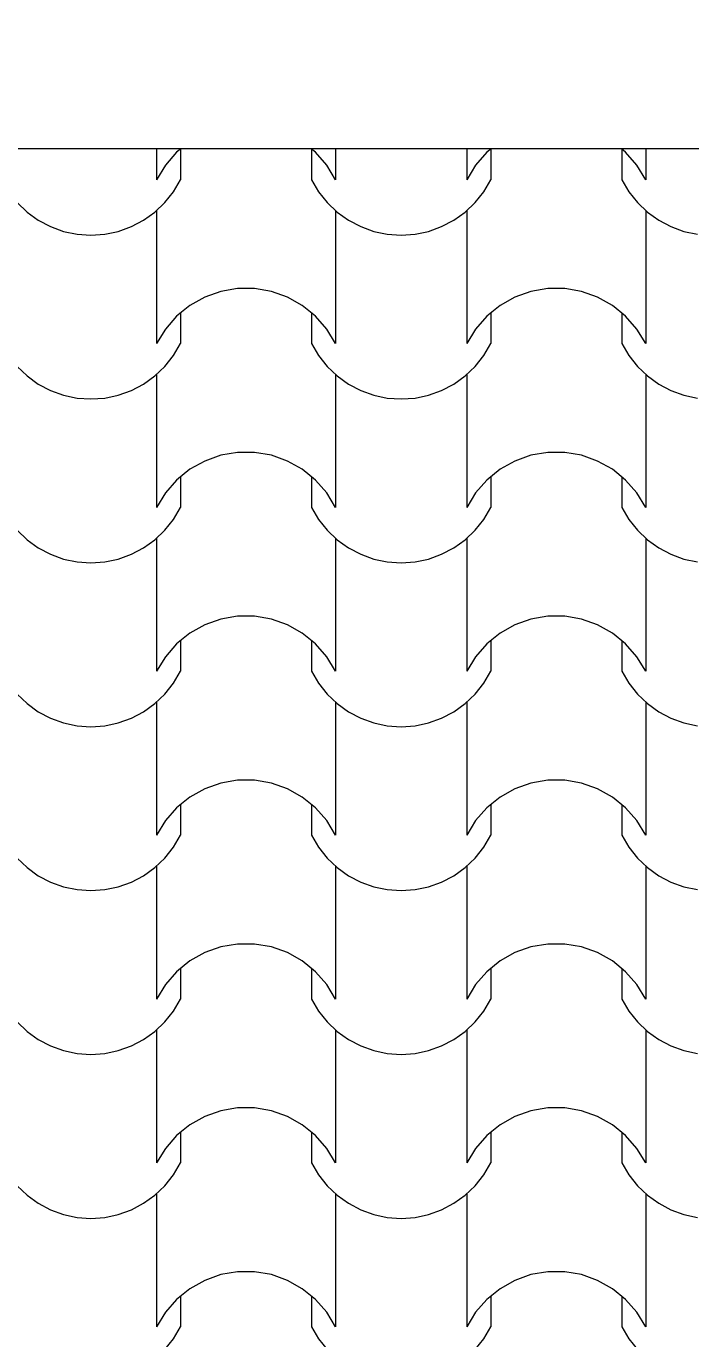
# Model space of a CAD drawing. Header units: millimetres. Extents: x 318905 to 439572, y -5133 to 105868.
# Drawn here: x 364502 to 365111, y 6543 to 7747 of the extents above; entities that cross this region are included whole.
import ezdxf

# ---------------------------------------------------------------- set-up
doc = ezdxf.new("R2010")
doc.units = ezdxf.units.MM
doc.header["$MEASUREMENT"] = 0
for name, color, linetype, lineweight in [('0_Stylo_No__98', 154, 'Continuous', 0), ('2D -  Dessin général_Stylo_No__1', 7, 'Continuous', 5), ('OMBRES_Stylo_No__1', 7, 'Continuous', 5)]:
    doc.layers.add(name, color=color, linetype=linetype, lineweight=lineweight)
doc.layers.add('OMBRES_Stylo_No__82', color=7, linetype='Continuous', lineweight=13, true_color=0xaaaaaa)
doc.styles.add('STYLE_GENERE_3', font='')
doc.styles.get('STYLE_GENERE_3').set_extended_font_data('Arial')
doc.dimstyles.new('STYLE_GENERE__1', dxfattribs={"dimtxt": 200, "dimasz": 142.5, "dimexe": 0.18, "dimexo": 500, "dimgap": 0.09, "dimtad": 0, "dimtih": 1, "dimtoh": 1, "dimlfac": 0.001, "dimzin": 0, "dimdsep": 46, "dimtxsty": 'STYLE_GENERE_3', "dimblk": 'ARROWHEAD_6', "dimblk1": 'ARROWHEAD_6', "dimblk2": 'ARROWHEAD_6', "dimcen": 0.09, "dimclrd": 154, "dimclre": 154, "dimclrt": 154, "dimazin": 0, "dimtfac": 1, "dimtdec": 4, "dimtmove": 0, "dimatfit": 3, "dimfxl": 0, "dimtolj": 1, "dimtzin": 0, "dimarcsym": 0})

# ---------------------------------------------------------------- blocks, each defined once
blk = doc.blocks.new('*X107')
at = {"layer": 'OMBRES_Stylo_No__82', "linetype": 'Continuous'}
for p, q in [((364621.2, 7634.5), (364621.2, 7606.2)), ((364643.6, 7634.5), (364639.7, 7631.3)), ((364643.2, 7634.2), (364643.2, 7606.2)), ((364767.1, 7631.3), (364763.1, 7634.5)), ((364763.5, 7634.2), (364763.5, 7606.2)), ((364785.5, 7634.5), (364785.5, 7606.2)), ((364905.7, 7634.5), (364905.7, 7606.2)), ((364928.1, 7634.5), (364924.1, 7631.3)), ((364927.7, 7634.2), (364927.7, 7606.2)), ((365051.5, 7631.3), (365047.6, 7634.5)), ((365048, 7634.2), (365048, 7606.2)), ((365070, 7634.5), (365070, 7606.2)), ((364639.7, 7631.3), (364629.4, 7619.5)), ((364777.3, 7619.5), (364767.1, 7631.3)), ((364924.1, 7631.3), (364913.9, 7619.5)), ((365061.8, 7619.5), (365051.5, 7631.3)), ((364629.4, 7619.5), (364621.2, 7606.2)), ((364785.5, 7606.2), (364777.3, 7619.5)), ((364913.9, 7619.5), (364905.7, 7606.2)), ((365070, 7606.2), (365061.8, 7619.5)), ((364636.8, 7595.2), (364643.2, 7606.2)), ((364763.5, 7606.2), (364769.9, 7595.2)), ((364921.3, 7595.2), (364927.7, 7606.2)), ((365048, 7606.2), (365054.4, 7595.2)), ((364628.9, 7585.3), (364636.8, 7595.2)), ((364769.9, 7595.2), (364777.8, 7585.3)), ((364913.4, 7585.3), (364921.3, 7595.2)), ((365054.4, 7595.2), (365062.3, 7585.3)), ((364493.3, 7585.3), (364502.5, 7576.5)), ((364502.5, 7576.5), (364512.8, 7569.1)), ((364609.4, 7569.1), (364619.7, 7576.5)), ((364619.7, 7576.5), (364628.9, 7585.3)), ((364621.2, 7577.8), (364621.2, 7516.8)), ((364777.8, 7585.3), (364787, 7576.5)), ((364785.5, 7577.8), (364785.5, 7516.8)), ((364787, 7576.5), (364797.3, 7569.1)), ((364893.9, 7569.1), (364904.2, 7576.5)), ((364904.2, 7576.5), (364913.4, 7585.3)), ((364905.7, 7577.8), (364905.7, 7516.8)), ((365062.3, 7585.3), (365071.5, 7576.5)), ((365070, 7577.8), (365070, 7516.8)), ((365071.5, 7576.5), (365081.8, 7569.1)), ((364512.8, 7569.1), (364524.1, 7563.1)), ((364524.1, 7563.1), (364536, 7558.8)), ((364586.2, 7558.8), (364598.2, 7563.1)), ((364598.2, 7563.1), (364609.4, 7569.1)), ((364797.3, 7569.1), (364808.5, 7563.1)), ((364808.5, 7563.1), (364820.5, 7558.8)), ((364870.7, 7558.8), (364882.7, 7563.1)), ((364882.7, 7563.1), (364893.9, 7569.1)), ((365081.8, 7569.1), (365093, 7563.1)), ((365093, 7563.1), (365105, 7558.8)), ((364536, 7558.8), (364548.4, 7556.2)), ((364548.4, 7556.2), (364561.1, 7555.3)), ((364561.1, 7555.3), (364573.8, 7556.2)), ((364573.8, 7556.2), (364586.2, 7558.8)), ((364820.5, 7558.8), (364832.9, 7556.2)), ((364832.9, 7556.2), (364845.6, 7555.3)), ((364845.6, 7555.3), (364858.3, 7556.2)), ((364858.3, 7556.2), (364870.7, 7558.8)), ((365105, 7558.8), (365117.4, 7556.2)), ((364621.2, 7516.8), (364621.2, 7455.8)), ((364785.5, 7516.8), (364785.5, 7455.8)), ((364905.7, 7516.8), (364905.7, 7455.8)), ((365070, 7516.8), (365070, 7455.8)), ((364680.1, 7503.7), (364665.4, 7498.5)), ((364695.5, 7506.3), (364680.1, 7503.7)), ((364703.4, 7506.3), (364695.5, 7506.3)), ((364711.2, 7506.3), (364703.4, 7506.3)), ((364726.6, 7503.7), (364711.2, 7506.3)), ((364741.3, 7498.5), (364726.6, 7503.7)), ((364964.6, 7503.7), (364949.9, 7498.5)), ((364980, 7506.3), (364964.6, 7503.7)), ((364987.8, 7506.3), (364980, 7506.3)), ((364995.7, 7506.3), (364987.8, 7506.3)), ((365011.1, 7503.7), (364995.7, 7506.3)), ((365025.8, 7498.5), (365011.1, 7503.7)), ((364651.8, 7490.8), (364639.7, 7481)), ((364665.4, 7498.5), (364651.8, 7490.8)), ((364754.9, 7490.8), (364741.3, 7498.5)), ((364767.1, 7481), (364754.9, 7490.8)), ((364936.3, 7490.8), (364924.1, 7481)), ((364949.9, 7498.5), (364936.3, 7490.8)), ((365039.4, 7490.8), (365025.8, 7498.5)), ((365051.5, 7481), (365039.4, 7490.8)), ((364639.7, 7481), (364629.4, 7469.2)), ((364643.2, 7483.9), (364643.2, 7455.8)), ((364763.5, 7483.9), (364763.5, 7455.8)), ((364777.3, 7469.2), (364767.1, 7481)), ((364924.1, 7481), (364913.9, 7469.2)), ((364927.7, 7483.9), (364927.7, 7455.8)), ((365048, 7483.9), (365048, 7455.8)), ((365061.8, 7469.2), (365051.5, 7481)), ((364629.4, 7469.2), (364621.2, 7455.8)), ((364785.5, 7455.8), (364777.3, 7469.2)), ((364913.9, 7469.2), (364905.7, 7455.8)), ((365070, 7455.8), (365061.8, 7469.2)), ((364636.8, 7444.9), (364643.2, 7455.8)), ((364763.5, 7455.8), (364769.9, 7444.9)), ((364921.3, 7444.9), (364927.7, 7455.8)), ((365048, 7455.8), (365054.4, 7444.9)), ((364628.9, 7434.9), (364636.8, 7444.9)), ((364769.9, 7444.9), (364777.8, 7434.9)), ((364913.4, 7434.9), (364921.3, 7444.9)), ((365054.4, 7444.9), (365062.3, 7434.9)), ((364493.3, 7434.9), (364502.5, 7426.2)), ((364619.7, 7426.2), (364628.9, 7434.9)), ((364777.8, 7434.9), (364787, 7426.2)), ((364904.2, 7426.2), (364913.4, 7434.9)), ((365062.3, 7434.9), (365071.5, 7426.2)), ((364502.5, 7426.2), (364512.8, 7418.7)), ((364512.8, 7418.7), (364524.1, 7412.8)), ((364598.2, 7412.8), (364609.4, 7418.7)), ((364609.4, 7418.7), (364619.7, 7426.2)), ((364621.2, 7427.4), (364621.2, 7366.5)), ((364785.5, 7427.4), (364785.5, 7366.5)), ((364787, 7426.2), (364797.3, 7418.7)), ((364797.3, 7418.7), (364808.5, 7412.8)), ((364882.7, 7412.8), (364893.9, 7418.7)), ((364893.9, 7418.7), (364904.2, 7426.2)), ((364905.7, 7427.4), (364905.7, 7366.5)), ((365070, 7427.4), (365070, 7366.5)), ((365071.5, 7426.2), (365081.8, 7418.7)), ((365081.8, 7418.7), (365093, 7412.8)), ((364524.1, 7412.8), (364536, 7408.5)), ((364536, 7408.5), (364548.4, 7405.9)), ((364548.4, 7405.9), (364561.1, 7405)), ((364561.1, 7405), (364573.8, 7405.9)), ((364573.8, 7405.9), (364586.2, 7408.5)), ((364586.2, 7408.5), (364598.2, 7412.8)), ((364808.5, 7412.8), (364820.5, 7408.5)), ((364820.5, 7408.5), (364832.9, 7405.9)), ((364832.9, 7405.9), (364845.6, 7405)), ((364845.6, 7405), (364858.3, 7405.9)), ((364858.3, 7405.9), (364870.7, 7408.5)), ((364870.7, 7408.5), (364882.7, 7412.8)), ((365093, 7412.8), (365105, 7408.5)), ((365105, 7408.5), (365117.4, 7405.9)), ((364621.2, 7366.5), (364621.2, 7305.5)), ((364785.5, 7366.5), (364785.5, 7305.5)), ((364905.7, 7366.5), (364905.7, 7305.5)), ((365070, 7366.5), (365070, 7305.5)), ((364665.4, 7348.1), (364651.8, 7340.5)), ((364680.1, 7353.4), (364665.4, 7348.1)), ((364695.5, 7356), (364680.1, 7353.4)), ((364703.4, 7356), (364695.5, 7356)), ((364711.2, 7356), (364703.4, 7356)), ((364726.6, 7353.4), (364711.2, 7356)), ((364741.3, 7348.1), (364726.6, 7353.4)), ((364754.9, 7340.5), (364741.3, 7348.1)), ((364949.9, 7348.1), (364936.3, 7340.5)), ((364964.6, 7353.4), (364949.9, 7348.1)), ((364980, 7356), (364964.6, 7353.4)), ((364987.8, 7356), (364980, 7356)), ((364995.7, 7356), (364987.8, 7356)), ((365011.1, 7353.4), (364995.7, 7356)), ((365025.8, 7348.1), (365011.1, 7353.4)), ((365039.4, 7340.5), (365025.8, 7348.1)), ((364651.8, 7340.5), (364639.7, 7330.6)), ((364643.2, 7333.5), (364643.2, 7305.5)), ((364767.1, 7330.6), (364754.9, 7340.5)), ((364763.5, 7333.5), (364763.5, 7305.5)), ((364936.3, 7340.5), (364924.1, 7330.6)), ((364927.7, 7333.5), (364927.7, 7305.5)), ((365051.5, 7330.6), (365039.4, 7340.5)), ((365048, 7333.5), (365048, 7305.5)), ((364639.7, 7330.6), (364629.4, 7318.8)), ((364777.3, 7318.8), (364767.1, 7330.6)), ((364924.1, 7330.6), (364913.9, 7318.8)), ((365061.8, 7318.8), (365051.5, 7330.6)), ((364629.4, 7318.8), (364621.2, 7305.5)), ((364785.5, 7305.5), (364777.3, 7318.8)), ((364913.9, 7318.8), (364905.7, 7305.5)), ((365070, 7305.5), (365061.8, 7318.8)), ((364636.8, 7294.5), (364643.2, 7305.5)), ((364763.5, 7305.5), (364769.9, 7294.5)), ((364921.3, 7294.5), (364927.7, 7305.5)), ((365048, 7305.5), (365054.4, 7294.5)), ((364628.9, 7284.6), (364636.8, 7294.5)), ((364769.9, 7294.5), (364777.8, 7284.6)), ((364913.4, 7284.6), (364921.3, 7294.5)), ((365054.4, 7294.5), (365062.3, 7284.6)), ((364493.3, 7284.6), (364502.5, 7275.8)), ((364502.5, 7275.8), (364512.8, 7268.4)), ((364609.4, 7268.4), (364619.7, 7275.8)), ((364619.7, 7275.8), (364628.9, 7284.6)), ((364621.2, 7277.1), (364621.2, 7216.1)), ((364777.8, 7284.6), (364787, 7275.8)), ((364785.5, 7277.1), (364785.5, 7216.1)), ((364787, 7275.8), (364797.3, 7268.4)), ((364893.9, 7268.4), (364904.2, 7275.8)), ((364904.2, 7275.8), (364913.4, 7284.6)), ((364905.7, 7277.1), (364905.7, 7216.1)), ((365062.3, 7284.6), (365071.5, 7275.8)), ((365070, 7277.1), (365070, 7216.1)), ((365071.5, 7275.8), (365081.8, 7268.4)), ((364512.8, 7268.4), (364524.1, 7262.5)), ((364524.1, 7262.5), (364536, 7258.2)), ((364586.2, 7258.2), (364598.2, 7262.5)), ((364598.2, 7262.5), (364609.4, 7268.4)), ((364797.3, 7268.4), (364808.5, 7262.5)), ((364808.5, 7262.5), (364820.5, 7258.2)), ((364870.7, 7258.2), (364882.7, 7262.5)), ((364882.7, 7262.5), (364893.9, 7268.4)), ((365081.8, 7268.4), (365093, 7262.5)), ((365093, 7262.5), (365105, 7258.2)), ((364536, 7258.2), (364548.4, 7255.5)), ((364548.4, 7255.5), (364561.1, 7254.7)), ((364561.1, 7254.7), (364573.8, 7255.5)), ((364573.8, 7255.5), (364586.2, 7258.2)), ((364820.5, 7258.2), (364832.9, 7255.5)), ((364832.9, 7255.5), (364845.6, 7254.7)), ((364845.6, 7254.7), (364858.3, 7255.5)), ((364858.3, 7255.5), (364870.7, 7258.2)), ((365105, 7258.2), (365117.4, 7255.5)), ((364621.2, 7216.1), (364621.2, 7155.2)), ((364785.5, 7216.1), (364785.5, 7155.2)), ((364905.7, 7216.1), (364905.7, 7155.2)), ((365070, 7216.1), (365070, 7155.2)), ((364680.1, 7203), (364665.4, 7197.8)), ((364695.5, 7205.7), (364680.1, 7203)), ((364703.4, 7205.7), (364695.5, 7205.7)), ((364711.2, 7205.7), (364703.4, 7205.7)), ((364726.6, 7203), (364711.2, 7205.7)), ((364741.3, 7197.8), (364726.6, 7203)), ((364964.6, 7203), (364949.9, 7197.8)), ((364980, 7205.7), (364964.6, 7203)), ((364987.8, 7205.7), (364980, 7205.7)), ((364995.7, 7205.7), (364987.8, 7205.7)), ((365011.1, 7203), (364995.7, 7205.7)), ((365025.8, 7197.8), (365011.1, 7203)), ((364651.8, 7190.1), (364639.7, 7180.3)), ((364665.4, 7197.8), (364651.8, 7190.1)), ((364754.9, 7190.1), (364741.3, 7197.8)), ((364767.1, 7180.3), (364754.9, 7190.1)), ((364936.3, 7190.1), (364924.1, 7180.3)), ((364949.9, 7197.8), (364936.3, 7190.1)), ((365039.4, 7190.1), (365025.8, 7197.8)), ((365051.5, 7180.3), (365039.4, 7190.1)), ((364639.7, 7180.3), (364629.4, 7168.5)), ((364643.2, 7183.2), (364643.2, 7155.2)), ((364763.5, 7183.2), (364763.5, 7155.2)), ((364777.3, 7168.5), (364767.1, 7180.3)), ((364924.1, 7180.3), (364913.9, 7168.5)), ((364927.7, 7183.2), (364927.7, 7155.2)), ((365048, 7183.2), (365048, 7155.2)), ((365061.8, 7168.5), (365051.5, 7180.3)), ((364629.4, 7168.5), (364621.2, 7155.2)), ((364785.5, 7155.2), (364777.3, 7168.5)), ((364913.9, 7168.5), (364905.7, 7155.2)), ((365070, 7155.2), (365061.8, 7168.5)), ((364636.8, 7144.2), (364643.2, 7155.2)), ((364763.5, 7155.2), (364769.9, 7144.2)), ((364921.3, 7144.2), (364927.7, 7155.2)), ((365048, 7155.2), (365054.4, 7144.2)), ((364628.9, 7134.3), (364636.8, 7144.2)), ((364769.9, 7144.2), (364777.8, 7134.3)), ((364913.4, 7134.3), (364921.3, 7144.2)), ((365054.4, 7144.2), (365062.3, 7134.3)), ((364493.3, 7134.3), (364502.5, 7125.5)), ((364619.7, 7125.5), (364628.9, 7134.3)), ((364777.8, 7134.3), (364787, 7125.5)), ((364904.2, 7125.5), (364913.4, 7134.3)), ((365062.3, 7134.3), (365071.5, 7125.5)), ((364502.5, 7125.5), (364512.8, 7118.1)), ((364512.8, 7118.1), (364524.1, 7112.1)), ((364598.2, 7112.1), (364609.4, 7118.1)), ((364609.4, 7118.1), (364619.7, 7125.5)), ((364621.2, 7126.8), (364621.2, 7065.8)), ((364785.5, 7126.8), (364785.5, 7065.8)), ((364787, 7125.5), (364797.3, 7118.1)), ((364797.3, 7118.1), (364808.5, 7112.1)), ((364882.7, 7112.1), (364893.9, 7118.1)), ((364893.9, 7118.1), (364904.2, 7125.5)), ((364905.7, 7126.8), (364905.7, 7065.8)), ((365070, 7126.8), (365070, 7065.8)), ((365071.5, 7125.5), (365081.8, 7118.1)), ((365081.8, 7118.1), (365093, 7112.1)), ((364524.1, 7112.1), (364536, 7107.8)), ((364536, 7107.8), (364548.4, 7105.2)), ((364548.4, 7105.2), (364561.1, 7104.3)), ((364561.1, 7104.3), (364573.8, 7105.2)), ((364573.8, 7105.2), (364586.2, 7107.8)), ((364586.2, 7107.8), (364598.2, 7112.1)), ((364808.5, 7112.1), (364820.5, 7107.8)), ((364820.5, 7107.8), (364832.9, 7105.2)), ((364832.9, 7105.2), (364845.6, 7104.3)), ((364845.6, 7104.3), (364858.3, 7105.2)), ((364858.3, 7105.2), (364870.7, 7107.8)), ((364870.7, 7107.8), (364882.7, 7112.1)), ((365093, 7112.1), (365105, 7107.8)), ((365105, 7107.8), (365117.4, 7105.2)), ((364621.2, 7065.8), (364621.2, 7004.8)), ((364785.5, 7065.8), (364785.5, 7004.8)), ((364905.7, 7065.8), (364905.7, 7004.8)), ((365070, 7065.8), (365070, 7004.8)), ((364665.4, 7047.4), (364651.8, 7039.8)), ((364680.1, 7052.7), (364665.4, 7047.4)), ((364695.5, 7055.3), (364680.1, 7052.7)), ((364703.4, 7055.3), (364695.5, 7055.3)), ((364711.2, 7055.3), (364703.4, 7055.3)), ((364726.6, 7052.7), (364711.2, 7055.3)), ((364741.3, 7047.4), (364726.6, 7052.7)), ((364754.9, 7039.8), (364741.3, 7047.4)), ((364949.9, 7047.4), (364936.3, 7039.8)), ((364964.6, 7052.7), (364949.9, 7047.4)), ((364980, 7055.3), (364964.6, 7052.7)), ((364987.8, 7055.3), (364980, 7055.3)), ((364995.7, 7055.3), (364987.8, 7055.3)), ((365011.1, 7052.7), (364995.7, 7055.3)), ((365025.8, 7047.4), (365011.1, 7052.7)), ((365039.4, 7039.8), (365025.8, 7047.4)), ((364651.8, 7039.8), (364639.7, 7029.9)), ((364643.2, 7032.9), (364643.2, 7004.8)), ((364767.1, 7029.9), (364754.9, 7039.8)), ((364763.5, 7032.9), (364763.5, 7004.8)), ((364936.3, 7039.8), (364924.1, 7029.9)), ((364927.7, 7032.9), (364927.7, 7004.8)), ((365051.5, 7029.9), (365039.4, 7039.8)), ((365048, 7032.9), (365048, 7004.8)), ((364639.7, 7029.9), (364629.4, 7018.2)), ((364777.3, 7018.2), (364767.1, 7029.9)), ((364924.1, 7029.9), (364913.9, 7018.2)), ((365061.8, 7018.2), (365051.5, 7029.9)), ((364629.4, 7018.2), (364621.2, 7004.8)), ((364785.5, 7004.8), (364777.3, 7018.2)), ((364913.9, 7018.2), (364905.7, 7004.8)), ((365070, 7004.8), (365061.8, 7018.2)), ((364636.8, 6993.9), (364643.2, 7004.8)), ((364763.5, 7004.8), (364769.9, 6993.9)), ((364921.3, 6993.9), (364927.7, 7004.8)), ((365048, 7004.8), (365054.4, 6993.9)), ((364493.3, 6983.9), (364502.5, 6975.1)), ((364619.7, 6975.1), (364628.9, 6983.9)), ((364628.9, 6983.9), (364636.8, 6993.9)), ((364769.9, 6993.9), (364777.8, 6983.9)), ((364777.8, 6983.9), (364787, 6975.1)), ((364904.2, 6975.1), (364913.4, 6983.9)), ((364913.4, 6983.9), (364921.3, 6993.9)), ((365054.4, 6993.9), (365062.3, 6983.9)), ((365062.3, 6983.9), (365071.5, 6975.1)), ((364502.5, 6975.1), (364512.8, 6967.7)), ((364609.4, 6967.7), (364619.7, 6975.1)), ((364621.2, 6976.4), (364621.2, 6915.5)), ((364785.5, 6976.4), (364785.5, 6915.5)), ((364787, 6975.1), (364797.3, 6967.7)), ((364893.9, 6967.7), (364904.2, 6975.1)), ((364905.7, 6976.4), (364905.7, 6915.5)), ((365070, 6976.4), (365070, 6915.5)), ((365071.5, 6975.1), (365081.8, 6967.7)), ((364512.8, 6967.7), (364524.1, 6961.8)), ((364524.1, 6961.8), (364536, 6957.5)), ((364586.2, 6957.5), (364598.2, 6961.8)), ((364598.2, 6961.8), (364609.4, 6967.7)), ((364797.3, 6967.7), (364808.5, 6961.8)), ((364808.5, 6961.8), (364820.5, 6957.5)), ((364870.7, 6957.5), (364882.7, 6961.8)), ((364882.7, 6961.8), (364893.9, 6967.7)), ((365081.8, 6967.7), (365093, 6961.8)), ((365093, 6961.8), (365105, 6957.5)), ((364536, 6957.5), (364548.4, 6954.9)), ((364548.4, 6954.9), (364561.1, 6954)), ((364561.1, 6954), (364573.8, 6954.9)), ((364573.8, 6954.9), (364586.2, 6957.5)), ((364820.5, 6957.5), (364832.9, 6954.9)), ((364832.9, 6954.9), (364845.6, 6954)), ((364845.6, 6954), (364858.3, 6954.9)), ((364858.3, 6954.9), (364870.7, 6957.5)), ((365105, 6957.5), (365117.4, 6954.9)), ((364621.2, 6915.5), (364621.2, 6854.5)), ((364785.5, 6915.5), (364785.5, 6854.5)), ((364905.7, 6915.5), (364905.7, 6854.5)), ((365070, 6915.5), (365070, 6854.5)), ((364680.1, 6902.3), (364665.4, 6897.1)), ((364695.5, 6905), (364680.1, 6902.3)), ((364703.4, 6905), (364695.5, 6905)), ((364711.2, 6905), (364703.4, 6905)), ((364726.6, 6902.3), (364711.2, 6905)), ((364741.3, 6897.1), (364726.6, 6902.3)), ((364964.6, 6902.3), (364949.9, 6897.1)), ((364980, 6905), (364964.6, 6902.3)), ((364987.8, 6905), (364980, 6905)), ((364995.7, 6905), (364987.8, 6905)), ((365011.1, 6902.3), (364995.7, 6905)), ((365025.8, 6897.1), (365011.1, 6902.3)), ((364651.8, 6889.5), (364639.7, 6879.6)), ((364665.4, 6897.1), (364651.8, 6889.5)), ((364754.9, 6889.5), (364741.3, 6897.1)), ((364767.1, 6879.6), (364754.9, 6889.5)), ((364936.3, 6889.5), (364924.1, 6879.6)), ((364949.9, 6897.1), (364936.3, 6889.5)), ((365039.4, 6889.5), (365025.8, 6897.1)), ((365051.5, 6879.6), (365039.4, 6889.5)), ((364639.7, 6879.6), (364629.4, 6867.8)), ((364643.2, 6882.5), (364643.2, 6854.5)), ((364763.5, 6882.5), (364763.5, 6854.5)), ((364777.3, 6867.8), (364767.1, 6879.6)), ((364924.1, 6879.6), (364913.9, 6867.8)), ((364927.7, 6882.5), (364927.7, 6854.5)), ((365048, 6882.5), (365048, 6854.5)), ((365061.8, 6867.8), (365051.5, 6879.6)), ((364629.4, 6867.8), (364621.2, 6854.5)), ((364785.5, 6854.5), (364777.3, 6867.8)), ((364913.9, 6867.8), (364905.7, 6854.5)), ((365070, 6854.5), (365061.8, 6867.8)), ((364636.8, 6843.5), (364643.2, 6854.5)), ((364763.5, 6854.5), (364769.9, 6843.5)), ((364921.3, 6843.5), (364927.7, 6854.5)), ((365048, 6854.5), (365054.4, 6843.5)), ((364628.9, 6833.6), (364636.8, 6843.5)), ((364769.9, 6843.5), (364777.8, 6833.6)), ((364913.4, 6833.6), (364921.3, 6843.5)), ((365054.4, 6843.5), (365062.3, 6833.6)), ((364493.3, 6833.6), (364502.5, 6824.8)), ((364619.7, 6824.8), (364628.9, 6833.6)), ((364777.8, 6833.6), (364787, 6824.8)), ((364904.2, 6824.8), (364913.4, 6833.6)), ((365062.3, 6833.6), (365071.5, 6824.8)), ((364502.5, 6824.8), (364512.8, 6817.4)), ((364512.8, 6817.4), (364524.1, 6811.5)), ((364598.2, 6811.5), (364609.4, 6817.4)), ((364609.4, 6817.4), (364619.7, 6824.8)), ((364621.2, 6826.1), (364621.2, 6765.1)), ((364785.5, 6826.1), (364785.5, 6765.1)), ((364787, 6824.8), (364797.3, 6817.4)), ((364797.3, 6817.4), (364808.5, 6811.5)), ((364882.7, 6811.5), (364893.9, 6817.4)), ((364893.9, 6817.4), (364904.2, 6824.8)), ((364905.7, 6826.1), (364905.7, 6765.1)), ((365070, 6826.1), (365070, 6765.1)), ((365071.5, 6824.8), (365081.8, 6817.4)), ((365081.8, 6817.4), (365093, 6811.5)), ((364524.1, 6811.5), (364536, 6807.2)), ((364536, 6807.2), (364548.4, 6804.5)), ((364548.4, 6804.5), (364561.1, 6803.7)), ((364561.1, 6803.7), (364573.8, 6804.5)), ((364573.8, 6804.5), (364586.2, 6807.2)), ((364586.2, 6807.2), (364598.2, 6811.5)), ((364808.5, 6811.5), (364820.5, 6807.2)), ((364820.5, 6807.2), (364832.9, 6804.5)), ((364832.9, 6804.5), (364845.6, 6803.7)), ((364845.6, 6803.7), (364858.3, 6804.5)), ((364858.3, 6804.5), (364870.7, 6807.2)), ((364870.7, 6807.2), (364882.7, 6811.5)), ((365093, 6811.5), (365105, 6807.2)), ((365105, 6807.2), (365117.4, 6804.5)), ((364621.2, 6765.1), (364621.2, 6704.2)), ((364785.5, 6765.1), (364785.5, 6704.2)), ((364905.7, 6765.1), (364905.7, 6704.2)), ((365070, 6765.1), (365070, 6704.2)), ((364665.4, 6746.8), (364651.8, 6739.1)), ((364680.1, 6752), (364665.4, 6746.8)), ((364695.5, 6754.7), (364680.1, 6752)), ((364703.4, 6754.7), (364695.5, 6754.7)), ((364711.2, 6754.7), (364703.4, 6754.7)), ((364726.6, 6752), (364711.2, 6754.7)), ((364741.3, 6746.8), (364726.6, 6752)), ((364754.9, 6739.1), (364741.3, 6746.8)), ((364949.9, 6746.8), (364936.3, 6739.1)), ((364964.6, 6752), (364949.9, 6746.8)), ((364980, 6754.7), (364964.6, 6752)), ((364987.8, 6754.7), (364980, 6754.7)), ((364995.7, 6754.7), (364987.8, 6754.7)), ((365011.1, 6752), (364995.7, 6754.7)), ((365025.8, 6746.8), (365011.1, 6752)), ((365039.4, 6739.1), (365025.8, 6746.8)), ((364651.8, 6739.1), (364639.7, 6729.3)), ((364643.2, 6732.2), (364643.2, 6704.2)), ((364767.1, 6729.3), (364754.9, 6739.1)), ((364763.5, 6732.2), (364763.5, 6704.2)), ((364936.3, 6739.1), (364924.1, 6729.3)), ((364927.7, 6732.2), (364927.7, 6704.2)), ((365051.5, 6729.3), (365039.4, 6739.1)), ((365048, 6732.2), (365048, 6704.2)), ((364639.7, 6729.3), (364629.4, 6717.5)), ((364777.3, 6717.5), (364767.1, 6729.3)), ((364924.1, 6729.3), (364913.9, 6717.5)), ((365061.8, 6717.5), (365051.5, 6729.3)), ((364629.4, 6717.5), (364621.2, 6704.2)), ((364785.5, 6704.2), (364777.3, 6717.5)), ((364913.9, 6717.5), (364905.7, 6704.2)), ((365070, 6704.2), (365061.8, 6717.5)), ((364636.8, 6693.2), (364643.2, 6704.2)), ((364763.5, 6704.2), (364769.9, 6693.2)), ((364921.3, 6693.2), (364927.7, 6704.2)), ((365048, 6704.2), (365054.4, 6693.2)), ((364493.3, 6683.2), (364502.5, 6674.5)), ((364619.7, 6674.5), (364628.9, 6683.2)), ((364628.9, 6683.2), (364636.8, 6693.2)), ((364769.9, 6693.2), (364777.8, 6683.2)), ((364777.8, 6683.2), (364787, 6674.5)), ((364904.2, 6674.5), (364913.4, 6683.2)), ((364913.4, 6683.2), (364921.3, 6693.2)), ((365054.4, 6693.2), (365062.3, 6683.2)), ((365062.3, 6683.2), (365071.5, 6674.5)), ((364502.5, 6674.5), (364512.8, 6667.1)), ((364609.4, 6667.1), (364619.7, 6674.5)), ((364621.2, 6675.8), (364621.2, 6614.8)), ((364785.5, 6675.8), (364785.5, 6614.8)), ((364787, 6674.5), (364797.3, 6667.1)), ((364893.9, 6667.1), (364904.2, 6674.5)), ((364905.7, 6675.8), (364905.7, 6614.8)), ((365070, 6675.8), (365070, 6614.8)), ((365071.5, 6674.5), (365081.8, 6667.1)), ((364512.8, 6667.1), (364524.1, 6661.1)), ((364524.1, 6661.1), (364536, 6656.8)), ((364586.2, 6656.8), (364598.2, 6661.1)), ((364598.2, 6661.1), (364609.4, 6667.1)), ((364797.3, 6667.1), (364808.5, 6661.1)), ((364808.5, 6661.1), (364820.5, 6656.8)), ((364870.7, 6656.8), (364882.7, 6661.1)), ((364882.7, 6661.1), (364893.9, 6667.1)), ((365081.8, 6667.1), (365093, 6661.1)), ((365093, 6661.1), (365105, 6656.8)), ((364536, 6656.8), (364548.4, 6654.2)), ((364548.4, 6654.2), (364561.1, 6653.3)), ((364561.1, 6653.3), (364573.8, 6654.2)), ((364573.8, 6654.2), (364586.2, 6656.8)), ((364820.5, 6656.8), (364832.9, 6654.2)), ((364832.9, 6654.2), (364845.6, 6653.3)), ((364845.6, 6653.3), (364858.3, 6654.2)), ((364858.3, 6654.2), (364870.7, 6656.8)), ((365105, 6656.8), (365117.4, 6654.2)), ((364621.2, 6614.8), (364621.2, 6553.8)), ((364785.5, 6614.8), (364785.5, 6553.8)), ((364905.7, 6614.8), (364905.7, 6553.8)), ((365070, 6614.8), (365070, 6553.8)), ((364680.1, 6601.7), (364665.4, 6596.4)), ((364695.5, 6604.3), (364680.1, 6601.7)), ((364703.4, 6604.3), (364695.5, 6604.3)), ((364711.2, 6604.3), (364703.4, 6604.3)), ((364726.6, 6601.7), (364711.2, 6604.3)), ((364741.3, 6596.4), (364726.6, 6601.7)), ((364964.6, 6601.7), (364949.9, 6596.4)), ((364980, 6604.3), (364964.6, 6601.7)), ((364987.8, 6604.3), (364980, 6604.3)), ((364995.7, 6604.3), (364987.8, 6604.3)), ((365011.1, 6601.7), (364995.7, 6604.3)), ((365025.8, 6596.4), (365011.1, 6601.7)), ((364651.8, 6588.8), (364639.7, 6578.9)), ((364665.4, 6596.4), (364651.8, 6588.8)), ((364754.9, 6588.8), (364741.3, 6596.4)), ((364767.1, 6578.9), (364754.9, 6588.8)), ((364936.3, 6588.8), (364924.1, 6578.9)), ((364949.9, 6596.4), (364936.3, 6588.8)), ((365039.4, 6588.8), (365025.8, 6596.4)), ((365051.5, 6578.9), (365039.4, 6588.8)), ((364639.7, 6578.9), (364629.4, 6567.2)), ((364643.2, 6581.8), (364643.2, 6553.8)), ((364763.5, 6581.8), (364763.5, 6553.8)), ((364777.3, 6567.2), (364767.1, 6578.9)), ((364924.1, 6578.9), (364913.9, 6567.2)), ((364927.7, 6581.8), (364927.7, 6553.8)), ((365048, 6581.8), (365048, 6553.8)), ((365061.8, 6567.2), (365051.5, 6578.9)), ((364629.4, 6567.2), (364621.2, 6553.8)), ((364785.5, 6553.8), (364777.3, 6567.2)), ((364913.9, 6567.2), (364905.7, 6553.8)), ((365070, 6553.8), (365061.8, 6567.2)), ((364636.8, 6542.9), (364643.2, 6553.8)), ((364763.5, 6553.8), (364769.9, 6542.9)), ((364921.3, 6542.9), (364927.7, 6553.8)), ((365048, 6553.8), (365054.4, 6542.9)), ((364628.9, 6532.9), (364636.8, 6542.9)), ((364769.9, 6542.9), (364777.8, 6532.9)), ((364913.4, 6532.9), (364921.3, 6542.9)), ((365054.4, 6542.9), (365062.3, 6532.9))]:
    blk.add_line(p, q, dxfattribs=at)
blk = doc.blocks.new('Hachure_26', base_point=(0, 4000))
at = {"layer": 'OMBRES_Stylo_No__1', "linetype": 'Continuous'}
blk.add_line((369844.5, 7634.5), (361366.4, 7634.5), dxfattribs=at)
at = {"layer": 'OMBRES_Stylo_No__82', "linetype": 'Continuous'}
blk.add_blockref('*X107', (0, 0), dxfattribs=at)
blk = doc.blocks.new('*D124')
at = {"layer": '0_Stylo_No__98', "linetype": 'Continuous'}
for p, q in [((352187.7, 7634.5), (352187.7, 7747)), ((352262.7, 7559.5), (352112.7, 7709.5)), ((352687.7, 7634.5), (352047.1, 7634.5)), ((352187.7, 3678.3), (352187.7, 7634.5)), ((352187.7, -552.4), (352187.7, 3403.7)), ((352112.7, -477.4), (352262.7, -627.4)), ((352328.3, -552.4), (351687.7, -552.4)), ((352187.7, -664.9), (352187.7, -552.4))]:
    blk.add_line(p, q, dxfattribs=at)
at = {"layer": '0_Stylo_No__98', "insert": (351920.8, 3441), "char_height": 200, "attachment_point": 7, "style": 'STYLE_GENERE_3'}
blk.add_mtext('\\A1;{\\pql;\\fArial|b0|i0|c0|p34;8,19}', dxfattribs=at)
blk = doc.blocks.new('ARROWHEAD_6')
at = {"color": 0, "linetype": 'Continuous', "lineweight": 0}
for p, q in [((-0.5, -0.5), (0.5, 0.5)), ((0, 0), (-1, 0))]:
    blk.add_line(p, q, dxfattribs=at)

msp = doc.modelspace()

# ---------------------------------------------------------------- linework, layer by layer
at = {"layer": '2D -  Dessin général_Stylo_No__1', "linetype": 'Continuous'}
msp.add_line((369844.465, 7634.463), (354049.368, 7634.516), dxfattribs=at)

# ---------------------------------------------------------------- block references
at = {"layer": 'OMBRES_Stylo_No__82', "linetype": 'Continuous'}
msp.add_blockref('Hachure_26', (0, 4000), dxfattribs=at)

# ---------------------------------------------------------------- dimensions: what is measured, and where the dimension line sits
at = {"color": 154, "linetype": 'Continuous', "lineweight": 0}
dim = msp.add_linear_dim(base=(352187.679, 7634.463), p1=(352187.679, -552.434), p2=(369844.465, 7634.463), angle=90, dimstyle='STYLE_GENERE__1', dxfattribs=at)
dim.commit()
dim.dimension.update_dxf_attribs({"geometry": '*D124', "text_midpoint": (352215.877, 3541.014), "dimtype": 160})

doc.saveas('drawing.dxf')
